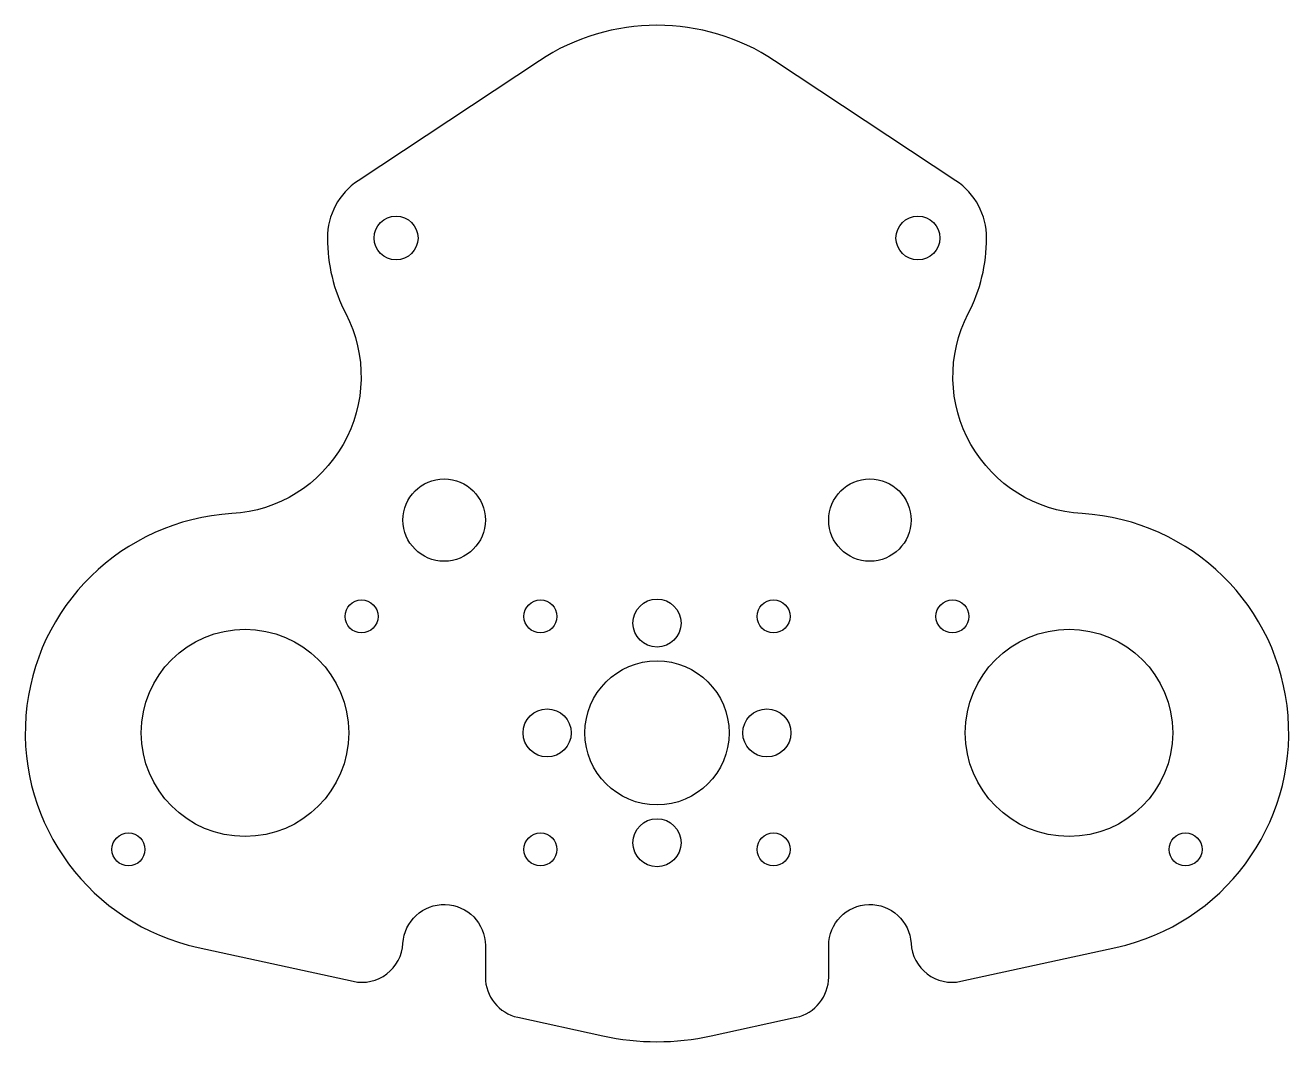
# Model space of a CAD drawing. Header units: millimetres. Extents: x -53.6 to 38.4, y 4.7 to 78.7.
import ezdxf

# ---------------------------------------------------------------- set-up
doc = ezdxf.new("R2010")
doc.units = ezdxf.units.MM
doc.layers.get('0').update_dxf_attribs({"linetype": 'CONTINUOUS'})

msp = doc.modelspace()

# ---------------------------------------------------------------- linework, layer by layer
msp.add_lwpolyline([(10.934, 11.841, 0.461832), (14.57, 9.077), (25.856, 11.544, 0.871257), (23.39, 43.147, -0.542428), (15.1, 57.718, 0.11976), (16.439, 63.225, 0.251425), (14.202, 67.392), (1.004, 76.143, 0.30142), (-16.127, 76.143), (-29.325, 67.392, 0.251425), (-31.561, 63.225, 0.11976), (-30.223, 57.718, -0.542428), (-38.513, 43.147, 0.871257), (-40.979, 11.544), (-29.693, 9.077, 0.461832), (-26.057, 11.841, -0.972654), (-20.061, 11.675), (-20.061, 9.386, 0.352485), (-17.702, 6.455), (-11.513, 5.102, 0.108042), (-3.61, 5.102), (2.579, 6.455, 0.352485), (4.939, 9.386), (4.939, 11.675, -0.972654)], format="xyb", close=True)
for centre, radius in [((-26.561, 63.225), 1.6), ((11.439, 63.225), 1.6), ((-23.061, 42.675), 3), ((7.939, 42.675), 3), ((-29.076, 35.66), 1.2), ((-16.047, 35.66), 1.2), ((-7.561, 35.175), 1.75), ((0.924, 35.66), 1.2), ((13.953, 35.66), 1.2), ((-37.561, 27.175), 7.55), ((22.439, 27.175), 7.55), ((-7.561, 27.175), 5.25), ((-15.561, 27.175), 1.75), ((0.439, 27.175), 1.75), ((-7.561, 19.175), 1.75), ((-46.047, 18.69), 1.2), ((-16.047, 18.69), 1.2), ((0.924, 18.69), 1.2), ((30.924, 18.69), 1.2)]:
    msp.add_circle(centre, radius)

doc.saveas('drawing.dxf')
